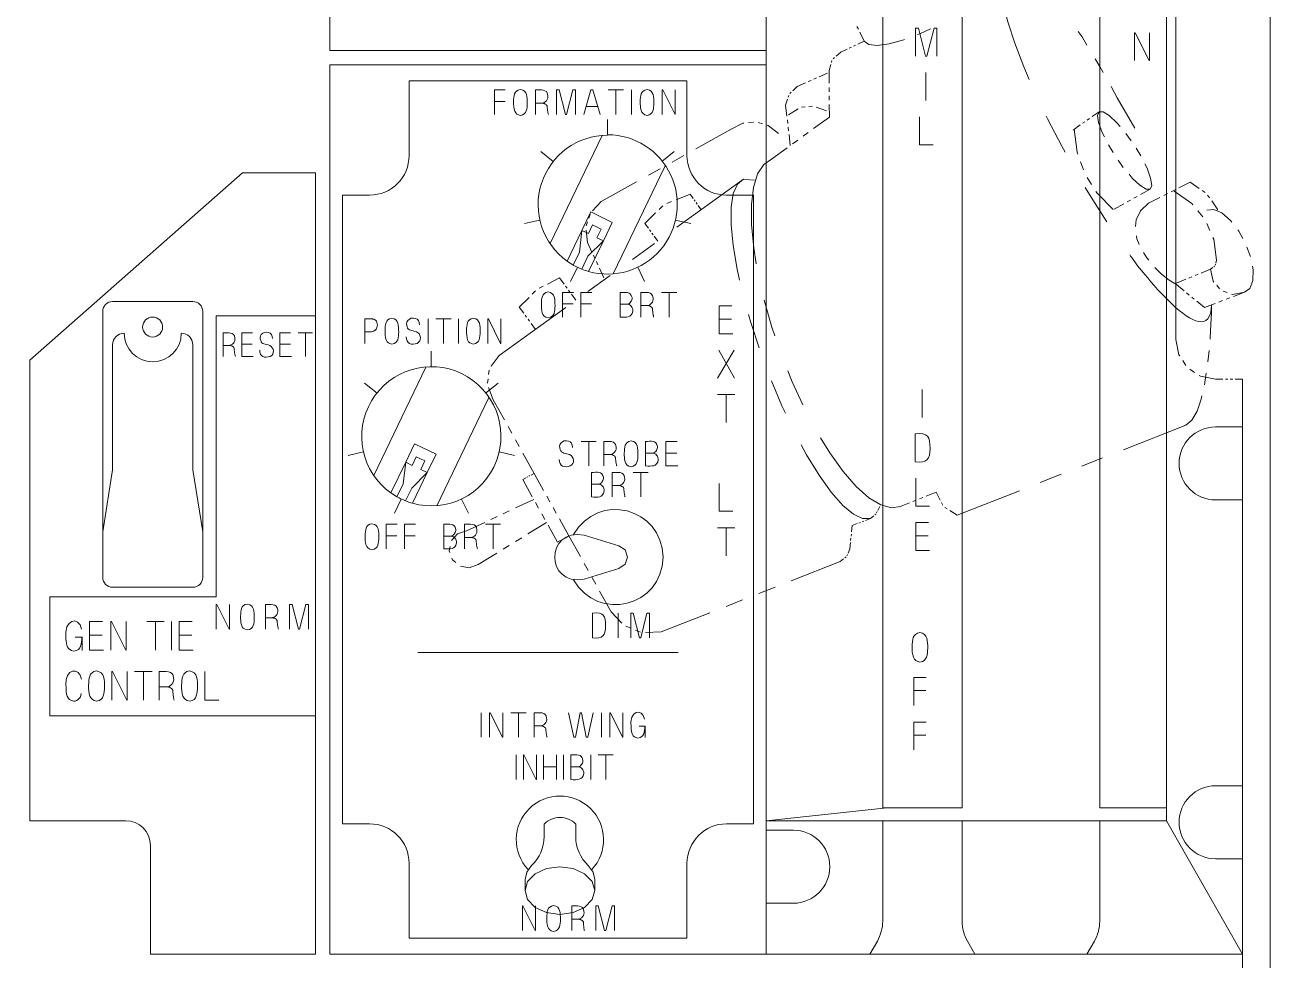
# Model space of a CAD drawing. Header units: millimetres. Extents: x 0.4 to 14.3, y 0.4 to 10.4.
# Drawn here: x 5.751 to 7.782, y 6.612 to 8.137 of the extents above; entities that cross this region are included whole.
import ezdxf

# ---------------------------------------------------------------- set-up
doc = ezdxf.new("R2010")
doc.units = ezdxf.units.MM
doc.layers.add('PDF_Geometry', color=7, linetype='Continuous')

msp = doc.modelspace()

# ---------------------------------------------------------------- linework, layer by layer
at = {"layer": 'PDF_Geometry', "lineweight": 15}
for points in [[(5.992, 1.6783), (5.3644, 1.6389), (5.6462, 8.9164), (7.7816, 9.8703), (7.7816, 1.7907), (7.3202, 1.7617)], [(6.248, 9.1852), (6.248, 8.095), (6.96, 8.095), (6.96, 9.5033)], [(7.6125, 6.8599), (7.5037, 6.8599), (7.5037, 8.8587), (7.6125, 8.8587)], [(7.7367, 8.869), (7.6125, 8.869), (7.6125, 6.8392)], [(7.3889, 8.048), (7.38, 8.0686), (7.3651, 8.1072), (7.3537, 8.142), (7.3461, 8.172), (7.3424, 8.1967), (7.3428, 8.2155), (7.3472, 8.2278), (7.3556, 8.2334)], [(7.1102, 8.1297), (7.1078, 8.1345)], [(7.1126, 8.1249), (7.1197, 8.1105), (7.1092, 8.1056)], [(7.2383, 8.0861), (7.2383, 8.1317), (7.2335, 8.1317), (7.2218, 8.0861), (7.2197, 8.0861), (7.208, 8.1317), (7.2033, 8.1317), (7.2033, 8.0861)], [(7.2068, 8.1211), (7.2106, 8.1226), (7.2276, 8.1305)], [(7.4688, 8.1259), (7.4749, 8.1172), (7.4829, 8.1039)], [(7.5848, 8.1242), (7.5848, 8.0786), (7.5843, 8.0786), (7.5615, 8.1242), (7.5604, 8.1242), (7.5604, 8.0786)], [(7.1057, 8.104), (7.1023, 8.1024)], [(7.1197, 8.1105), (7.127, 8.105), (7.1408, 8.1035), (7.1603, 8.1061), (7.1841, 8.1126), (7.1853, 8.113)], [(6.96, 8.095), (6.96, 6.6217), (6.96, 6.8392)], [(7.0688, 8.0815), (7.0713, 8.0837)], [(7.0918, 8.0975), (7.0814, 8.0926), (7.0739, 8.086)], [(7.0988, 8.1007), (7.0953, 8.0991)], [(7.1568, 6.8599), (6.96, 6.8392), (7.6125, 6.8392), (7.7367, 6.6217), (6.248, 6.6217), (6.248, 7.8955), (6.248, 8.0716), (6.96, 8.0716)], [(7.0653, 8.0724), (7.0625, 8.0627), (7.0626, 8.0419)], [(7.0662, 8.0756), (7.0671, 8.0788)], [(7.4963, 8.0816), (7.5043, 8.0681), (7.5094, 8.0591)], [(7.0239, 8.0424), (7.0103, 8.0364), (7.003, 8.0295)], [(7.0329, 8.0464), (7.0284, 8.0444)], [(7.0419, 8.0504), (7.0374, 8.0484)], [(7.0599, 8.0584), (7.0464, 8.0524)], [(7.2202, 8.0593), (7.2202, 8.0137)], [(6.5343, 8.0308), (6.5166, 8.0308), (6.5166, 7.9907)], [(6.5836, 8.0308), (6.5836, 7.9907)], [(6.6488, 7.9907), (6.6488, 8.0308), (6.6446, 8.0308), (6.6343, 7.9907), (6.6325, 7.9907), (6.6222, 8.0308), (6.618, 8.0308), (6.618, 7.9907)], [(6.6888, 7.9907), (6.6771, 8.0308), (6.6739, 8.0308), (6.6623, 7.9907)], [(6.7269, 8.0308), (6.7022, 8.0308)], [(6.7148, 7.9907), (6.7148, 8.0308)], [(6.7404, 8.0308), (6.7404, 7.9907)], [(6.8116, 8.0308), (6.8116, 7.9907), (6.8111, 7.9907), (6.7911, 8.0308), (6.7902, 8.0308), (6.7902, 7.9907)], [(6.9955, 8.0188), (6.9965, 8.022)], [(6.9982, 8.0248), (7.0006, 8.0271)], [(7.0626, 8.0349), (7.0626, 8.028)], [(7.5222, 8.0363), (7.5324, 8.0181), (7.5612, 7.9685)], [(6.5166, 8.0121), (6.5339, 8.0121)], [(6.6046, 7.9907), (6.6041, 7.9917), (6.6041, 7.9931), (6.6036, 7.994), (6.6027, 8.0028), (6.6027, 8.0047), (6.6018, 8.0061), (6.6008, 8.007), (6.5994, 8.0079), (6.5981, 8.0089), (6.5967, 8.0089), (6.5953, 8.0093), (6.5836, 8.0093)], [(6.666, 8.0038), (6.6851, 8.0038)], [(6.9945, 8.0156), (6.9915, 8.006), (6.9936, 7.9881)], [(7.0172, 8.0025), (7.0233, 8.0031)], [(7.0293, 8.0037), (7.0354, 8.0043)], [(7.0627, 8.0071), (7.0628, 7.9862), (7.0371, 7.9677)], [(7.0412, 8.003), (7.0583, 7.9965)], [(7.0627, 8.021), (7.0627, 8.0141)], [(6.9943, 7.9821), (6.995, 7.9761)], [(6.9962, 7.9904), (7.0117, 8.0001)], [(7.2319, 7.9413), (7.2097, 7.9413), (7.2097, 7.9869)], [(7.4472, 7.9294), (7.4418, 7.939), (7.4188, 7.9835), (7.4166, 7.988)], [(7.4835, 7.9818), (7.4873, 7.9845)], [(7.4912, 7.9873), (7.5026, 7.9954), (7.5001, 7.9893), (7.5018, 7.9776), (7.5078, 7.9614), (7.5114, 7.9541)], [(7.5026, 7.9954), (7.5093, 7.9953), (7.5193, 7.9891), (7.5319, 7.9773), (7.5371, 7.9711)], [(6.9236, 7.9769), (6.9216, 7.9767), (6.9027, 7.967), (6.8449, 7.9347)], [(6.9312, 7.9776), (6.9389, 7.9783)], [(6.9465, 7.9777), (6.9539, 7.9755)], [(6.9613, 7.9734), (6.9632, 7.9728), (6.98, 7.9598)], [(6.9957, 7.9701), (6.9964, 7.9642)], [(7.0199, 7.9553), (7.0285, 7.9615)], [(7.4606, 7.9655), (7.472, 7.9737)], [(7.468, 7.9262), (7.4668, 7.9295), (7.4623, 7.9667)], [(7.4759, 7.9764), (7.4797, 7.9791)], [(6.6073, 7.7803), (6.6923, 7.9567)], [(6.9971, 7.9582), (6.9991, 7.9403)], [(7.0028, 7.9429), (7.0113, 7.9491)], [(7.5257, 7.9286), (7.5181, 7.9411)], [(7.5465, 7.9599), (7.555, 7.948)], [(6.5923, 7.9305), (6.6126, 7.9144)], [(6.8099, 7.9305), (6.7897, 7.9144)], [(6.8256, 7.924), (6.8064, 7.9132)], [(6.9437, 7.7472), (6.9394, 7.7733), (6.9359, 7.8108), (6.9358, 7.8439), (6.9392, 7.8719), (6.9458, 7.8939), (6.9557, 7.9094), (6.9685, 7.9182), (6.9942, 7.9367)], [(7.563, 7.9358), (7.5706, 7.9233)], [(6.71, 7.7308), (6.7949, 7.9072)], [(6.7871, 7.9024), (6.7678, 7.8917)], [(7.4771, 7.9005), (7.4725, 7.9134)], [(7.5422, 7.9046), (7.5337, 7.9164)], [(7.5773, 7.9103), (7.5809, 7.903), (7.5868, 7.8869), (7.5886, 7.8752), (7.5861, 7.869)], [(6.7485, 7.8809), (6.6907, 7.8487), (6.6766, 7.8339)], [(6.8141, 7.8068), (6.9228, 7.8852), (6.9277, 7.8849)], [(6.9228, 7.8852), (6.9129, 7.8772), (6.9062, 7.8619), (6.9027, 7.8397), (6.9025, 7.8111), (6.9058, 7.7771), (6.9123, 7.7384), (6.9165, 7.7204)], [(6.931, 7.8846), (6.9293, 7.8847)], [(6.9342, 7.8844), (6.9326, 7.8845)], [(6.9407, 7.8839), (6.9358, 7.8843)], [(7.4903, 7.8768), (7.483, 7.8883)], [(7.57, 7.8601), (7.5861, 7.869), (7.5794, 7.8691), (7.5693, 7.8753), (7.5568, 7.8871), (7.5516, 7.8933)], [(7.6328, 7.8711), (7.6513, 7.8804), (7.6658, 7.8703)], [(6.8406, 7.854), (6.8356, 7.861), (6.8129, 7.8519)], [(7.5151, 7.816), (7.4924, 7.8514), (7.4801, 7.872)], [(7.5258, 7.8357), (7.4994, 7.8623), (7.4975, 7.8652)], [(7.6081, 7.8586), (7.6142, 7.8617)], [(7.6204, 7.8648), (7.6266, 7.868)], [(7.6251, 7.8657), (7.6537, 7.8459), (7.6557, 7.8435)], [(7.6707, 7.867), (7.6755, 7.8636)], [(7.6796, 7.8595), (7.683, 7.8547)], [(6.7853, 7.8359), (6.7911, 7.8416)], [(6.7978, 7.8459), (6.8054, 7.8489)], [(6.8439, 7.8494), (6.8422, 7.8517)], [(6.8472, 7.8448), (6.8456, 7.8471)], [(6.8539, 7.8355), (6.8489, 7.8424)], [(7.5272, 7.8364), (7.5432, 7.8453)], [(7.5486, 7.8483), (7.5539, 7.8513)], [(7.5593, 7.8542), (7.5646, 7.8572)], [(7.5619, 7.8081), (7.5631, 7.8192), (7.57, 7.8335), (7.5833, 7.8461), (7.6019, 7.8555)], [(7.6864, 7.8499), (7.6966, 7.8354)], [(6.5655, 7.8128), (6.5907, 7.8186)], [(6.6706, 7.822), (6.6728, 7.8284)], [(6.7795, 7.8303), (6.762, 7.8133), (6.7677, 7.8054)], [(6.8368, 7.8128), (6.8116, 7.8186)], [(7.6637, 7.8337), (7.6717, 7.824)], [(7.7193, 7.8151), (7.717, 7.8181), (7.703, 7.8303), (7.6897, 7.8361), (7.6786, 7.835)], [(6.666, 7.8024), (6.6683, 7.7822), (6.6757, 7.7665)], [(6.6663, 7.8091), (6.6684, 7.8155)], [(6.7696, 7.8027), (6.7715, 7.8001)], [(7.6782, 7.8133), (7.6833, 7.8018)], [(7.7371, 7.7886), (7.7304, 7.8008), (7.7291, 7.8025)], [(6.7416, 7.7545), (6.7779, 7.7806)], [(6.7734, 7.7974), (6.7753, 7.7948)], [(6.7772, 7.7922), (6.7829, 7.7843)], [(7.5683, 7.7789), (7.5645, 7.7879), (7.5635, 7.7931)], [(7.6884, 7.7902), (7.6897, 7.7873), (7.6944, 7.753), (7.6929, 7.7482)], [(6.6781, 7.7613), (6.6805, 7.756)], [(7.5838, 7.753), (7.5807, 7.7568), (7.5753, 7.7655)], [(7.7495, 7.7591), (7.7439, 7.7742)], [(6.6407, 7.7184), (6.652, 7.7417)], [(6.683, 7.7508), (6.6854, 7.7456)], [(6.6879, 7.7404), (6.6952, 7.7247)], [(6.7615, 7.7184), (6.7503, 7.7417)], [(7.6413, 7.7032), (7.6289, 7.7133), (7.6171, 7.7204), (7.6045, 7.7304), (7.5935, 7.7414)], [(7.6884, 7.7415), (7.6845, 7.7384), (7.6694, 7.7322)], [(7.6898, 7.7176), (7.6886, 7.7189), (7.6845, 7.7384)], [(7.6911, 7.7436), (7.6897, 7.7426)], [(7.6924, 7.7466), (7.6919, 7.745)], [(7.7399, 7.7008), (7.7486, 7.7072), (7.7534, 7.7199), (7.7538, 7.7376), (7.7527, 7.7435)], [(6.603, 7.7141), (6.623, 7.7242), (6.6302, 7.7143)], [(6.6691, 7.7022), (6.7054, 7.7283)], [(7.6441, 7.722), (7.629, 7.7159)], [(7.6542, 7.7261), (7.6492, 7.7241)], [(7.6643, 7.7302), (7.6593, 7.7282)], [(6.5784, 7.6978), (6.5837, 7.7031)], [(6.5897, 7.7074), (6.5963, 7.7108)], [(6.6454, 7.7005), (6.6277, 7.7005), (6.6277, 7.6605)], [(6.6326, 7.711), (6.635, 7.7077)], [(6.6374, 7.7044), (6.6397, 7.7011)], [(6.6421, 7.6978), (6.6493, 7.6878)], [(6.6753, 7.7005), (6.6576, 7.7005), (6.6576, 7.6605)], [(6.7214, 7.7005), (6.7214, 7.6605)], [(6.7553, 7.7005), (6.7553, 7.6605)], [(6.8139, 7.7005), (6.7892, 7.7005)], [(6.8018, 7.6605), (6.8018, 7.7005)], [(7.6496, 7.6964), (7.6454, 7.6998)], [(7.6993, 7.7067), (7.6945, 7.7122)], [(7.7118, 7.7004), (7.705, 7.7028)], [(7.7186, 7.698), (7.7203, 7.6974), (7.7399, 7.7008), (7.722, 7.6941)], [(6.5731, 7.6925), (6.5572, 7.6767), (6.5644, 7.6668)], [(6.6277, 7.6819), (6.645, 7.6819)], [(6.6576, 7.6819), (6.6748, 7.6819)], [(6.7214, 7.6815), (6.7321, 7.6815), (6.7335, 7.6815), (6.7349, 7.6819), (6.7368, 7.6828), (6.7382, 7.6842), (6.7391, 7.6856)], [(6.7763, 7.6605), (6.7758, 7.6614), (6.7758, 7.6628), (6.7753, 7.6638), (6.7744, 7.6726), (6.7744, 7.6745), (6.7735, 7.6759), (6.7725, 7.6768), (6.7712, 7.6777), (6.7697, 7.6787), (6.7684, 7.6787), (6.767, 7.6791), (6.7553, 7.6791)], [(6.9038, 7.6788), (6.8831, 7.6788), (6.8831, 7.6332), (6.9054, 7.6332)], [(6.9564, 7.6878), (6.969, 7.6442), (6.974, 7.6296)], [(7.6578, 7.6896), (7.6537, 7.693)], [(7.6922, 7.6828), (7.6744, 7.676), (7.662, 7.6862)], [(7.6837, 7.6244), (7.6838, 7.6261), (7.6852, 7.6487), (7.6859, 7.6673), (7.6862, 7.6805)], [(7.7042, 7.6873), (7.6982, 7.685)], [(7.7161, 7.6918), (7.7101, 7.6896)], [(6.2247, 7.6625), (6.0629, 7.6625), (6.0629, 7.2043), (5.7913, 7.2043), (5.7913, 7.0101), (6.2247, 7.0101)], [(6.3226, 7.6553), (6.3212, 7.6563), (6.3198, 7.6572), (6.3184, 7.6572), (6.3175, 7.6577), (6.3054, 7.6577), (6.3054, 7.6176)], [(6.4085, 7.6577), (6.4085, 7.6176)], [(6.4459, 7.6577), (6.4212, 7.6577)], [(6.4338, 7.6176), (6.4338, 7.6577)], [(6.4582, 7.6577), (6.4582, 7.6176)], [(6.5271, 7.6577), (6.5271, 7.6176), (6.5267, 7.6176), (6.5067, 7.6577), (6.5057, 7.6577), (6.5057, 7.6176)], [(6.5114, 7.5802), (6.5242, 7.5976), (6.6329, 7.676)], [(6.5667, 7.6635), (6.5691, 7.6602)], [(6.5715, 7.6568), (6.5739, 7.6535)], [(6.8831, 7.6571), (6.9033, 7.6571)], [(6.9308, 7.6648), (6.9345, 7.6517), (6.9481, 7.6101)], [(6.5763, 7.6502), (6.5835, 7.6403)], [(6.0741, 7.6347), (6.0741, 7.5963)], [(6.1221, 7.6347), (6.1047, 7.6347), (6.1047, 7.5963), (6.1234, 7.5963)], [(6.1047, 7.6164), (6.1217, 7.6164)], [(6.1843, 7.6347), (6.1669, 7.6347), (6.1669, 7.5963), (6.1857, 7.5963)], [(6.1669, 7.6164), (6.1839, 7.6164)], [(6.2199, 7.6347), (6.1963, 7.6347)], [(6.2083, 7.5963), (6.2083, 7.6347)], [(6.0941, 7.5963), (6.0937, 7.5972), (6.0937, 7.5985), (6.0932, 7.5994), (6.0923, 7.6079), (6.0923, 7.6097), (6.0914, 7.611), (6.0906, 7.6119), (6.0892, 7.6128), (6.0879, 7.6137), (6.0865, 7.6137), (6.0852, 7.6142), (6.0741, 7.6142)], [(6.4137, 7.6049), (6.4137, 7.579)], [(6.8805, 7.5608), (6.9075, 7.6065)], [(6.9081, 7.5608), (6.8826, 7.6065)], [(7.6801, 7.5872), (7.6817, 7.6011), (7.6821, 7.6058)], [(6.3199, 7.4022), (6.4049, 7.5787)], [(7.6444, 7.5817), (7.6393, 7.5894)], [(7.6584, 7.5703), (7.6508, 7.5754)], [(6.5053, 7.5525), (6.5063, 7.5597)], [(6.5072, 7.5668), (6.5082, 7.5739)], [(6.9683, 7.5563), (6.9853, 7.5159), (6.9912, 7.5036)], [(6.9951, 7.5727), (7.0021, 7.5551), (7.0196, 7.5171)], [(7.7047, 7.559), (7.6927, 7.559), (7.668, 7.5639), (7.6661, 7.5652)], [(7.6746, 7.5502), (7.6776, 7.5687)], [(7.7127, 7.559), (7.7087, 7.559)], [(7.7207, 7.559), (7.7167, 7.559)], [(7.7367, 3.264), (7.7367, 7.559), (7.7248, 7.559)], [(6.3049, 7.5525), (6.3252, 7.5364)], [(6.5225, 7.5525), (6.5023, 7.5364)], [(6.5328, 7.4928), (6.5146, 7.5256), (6.5068, 7.5457)], [(6.9086, 7.5341), (6.8805, 7.5341)], [(6.8948, 7.4884), (6.8948, 7.5341)], [(7.2144, 7.5424), (7.2144, 7.4968)], [(6.4226, 7.3528), (6.5075, 7.5292)], [(7.6704, 7.532), (7.6692, 7.5266), (7.6624, 7.5069), (7.6541, 7.4922), (7.644, 7.4841), (7.5424, 7.4441)], [(6.5449, 7.471), (6.5388, 7.4819)], [(6.5571, 7.4492), (6.551, 7.4601)], [(6.6827, 7.4577), (6.658, 7.4577)], [(6.6706, 7.4177), (6.6706, 7.4577)], [(6.695, 7.4577), (6.695, 7.4177)], [(6.763, 7.4577), (6.763, 7.4177)], [(6.8144, 7.4577), (6.7962, 7.4577), (6.7962, 7.4177), (6.8158, 7.4177)], [(7.0485, 7.4637), (7.0637, 7.4388), (7.0854, 7.4086), (7.1068, 7.384), (7.1274, 7.3656), (7.1466, 7.354), (7.1639, 7.3493), (7.179, 7.3517)], [(7.2027, 7.47), (7.2027, 7.4244)], [(6.2781, 7.4348), (6.3033, 7.4405)], [(6.5494, 7.4348), (6.5242, 7.4405)], [(6.5813, 7.4056), (6.5631, 7.4383)], [(6.716, 7.4177), (6.7155, 7.4186), (6.7155, 7.42), (6.715, 7.4209), (6.7141, 7.4298), (6.7141, 7.4316), (6.7132, 7.433), (6.7122, 7.434), (6.7108, 7.4349), (6.7094, 7.4358), (6.708, 7.4358), (6.7067, 7.4363), (6.695, 7.4363)], [(6.763, 7.4386), (6.7737, 7.4386), (6.7751, 7.4386), (6.7765, 7.4391), (6.7783, 7.44), (6.7797, 7.4414), (6.7807, 7.4428)], [(6.7962, 7.4386), (6.8139, 7.4386)], [(7.0169, 7.4522), (7.0256, 7.436), (7.046, 7.4025), (7.0659, 7.3747), (7.0847, 7.3533), (7.102, 7.3388), (7.1171, 7.3317), (7.1298, 7.3321)], [(7.5085, 7.4307), (7.4746, 7.4173)], [(6.3717, 7.3606), (6.3818, 7.3816), (6.4069, 7.4068), (6.3828, 7.3568)], [(6.5783, 7.3675), (6.5628, 7.3953), (6.5678, 7.3981)], [(6.5695, 7.3991), (6.5712, 7.4)], [(6.5729, 7.4009), (6.5746, 7.4019)], [(6.5763, 7.4028), (6.5813, 7.4056), (6.5968, 7.3778)], [(6.6749, 7.4072), (6.6749, 7.3671)], [(6.6749, 7.3881), (6.6856, 7.3881), (6.687, 7.3881), (6.6884, 7.3885), (6.6902, 7.3895), (6.6916, 7.3909), (6.6925, 7.3922)], [(6.7088, 7.4072), (6.7088, 7.3671)], [(6.7674, 7.4072), (6.7427, 7.4072)], [(6.7552, 7.3671), (6.7552, 7.4072)], [(7.2261, 7.352), (7.2039, 7.352), (7.2039, 7.3976)], [(7.4407, 7.404), (7.4068, 7.3906)], [(6.7297, 7.3671), (6.7293, 7.368), (6.7293, 7.3694), (6.7288, 7.3704), (6.7279, 7.3792), (6.7279, 7.3811), (6.7269, 7.3825), (6.726, 7.3834), (6.7246, 7.3843), (6.7232, 7.3853), (6.7218, 7.3853), (6.7204, 7.3857), (6.7088, 7.3857)], [(6.9054, 7.3437), (6.8831, 7.3437), (6.8831, 7.3893)], [(7.2208, 7.3684), (7.237, 7.3748), (7.2436, 7.362)], [(7.373, 7.3773), (7.2713, 7.3372), (7.2592, 7.3449)], [(6.3534, 7.3404), (6.3646, 7.3637)], [(6.4741, 7.3404), (6.4629, 7.3637)], [(6.5807, 7.3631), (6.5508, 7.3491)], [(6.5834, 7.3582), (6.5886, 7.3489)], [(6.6071, 7.3592), (6.602, 7.3685)], [(7.142, 7.3452), (7.1452, 7.3514)], [(7.1774, 7.3511), (7.1937, 7.3576)], [(7.1991, 7.3597), (7.2045, 7.3619)], [(7.2099, 7.364), (7.2154, 7.3662)], [(7.248, 7.3535), (7.2458, 7.3578)], [(6.5209, 7.3351), (6.5109, 7.3304)], [(6.5408, 7.3444), (6.5309, 7.3397)], [(6.5938, 7.3396), (6.5989, 7.3304)], [(6.6174, 7.3407), (6.6123, 7.3499)], [(6.633, 7.3007), (6.6381, 7.3036), (6.6226, 7.3314)], [(7.1353, 7.3363), (7.1298, 7.3321), (7.1217, 7.3289)], [(7.1372, 7.3377), (7.1387, 7.3389), (7.1389, 7.3392)], [(7.1399, 7.3412), (7.141, 7.3432)], [(7.2551, 7.3475), (7.2511, 7.3501)], [(6.358, 7.3225), (6.3403, 7.3225), (6.3403, 7.2825)], [(6.3879, 7.3225), (6.3702, 7.3225), (6.3702, 7.2825)], [(6.434, 7.3225), (6.434, 7.2825)], [(6.501, 7.3257), (6.471, 7.3117), (6.4562, 7.3067), (6.4468, 7.2959)], [(6.4679, 7.3225), (6.4679, 7.2825)], [(6.5265, 7.3225), (6.5018, 7.3225)], [(6.5144, 7.2825), (6.5144, 7.3225)], [(6.5712, 7.3068), (6.6016, 7.3255)], [(6.6041, 7.3211), (6.6196, 7.2932), (6.6246, 7.2961)], [(6.9086, 7.3169), (6.8805, 7.3169)], [(6.8948, 7.2713), (6.8948, 7.3169)], [(7.1082, 7.3236), (7.1002, 7.3203), (7.099, 7.31)], [(7.1137, 7.3257), (7.1109, 7.3246)], [(7.119, 7.3278), (7.1163, 7.3268)], [(7.2245, 7.3252), (7.2039, 7.3252), (7.2039, 7.2796), (7.2261, 7.2796)], [(6.3403, 7.3039), (6.3576, 7.3039)], [(6.3702, 7.3039), (6.3875, 7.3039)], [(6.434, 7.3034), (6.4447, 7.3034), (6.4461, 7.3034), (6.4475, 7.3039), (6.4494, 7.3048), (6.4508, 7.3062), (6.4517, 7.3076)], [(6.4889, 7.2825), (6.4884, 7.2834), (6.4884, 7.2848), (6.4879, 7.2858), (6.487, 7.2946), (6.487, 7.2965), (6.4861, 7.2979), (6.4852, 7.2988), (6.4838, 7.2997), (6.4824, 7.3007), (6.481, 7.3007), (6.4796, 7.3011), (6.4679, 7.3011)], [(6.551, 7.2944), (6.5611, 7.3006)], [(6.6263, 7.297), (6.628, 7.2979)], [(6.6297, 7.2989), (6.6314, 7.2998)], [(6.6568, 7.2699), (6.6381, 7.3036)], [(6.6627, 7.2333), (6.7197, 7.2504), (6.7297, 7.2574), (6.7335, 7.269), (6.7297, 7.2806), (6.7197, 7.2876), (6.6627, 7.3047)], [(7.0972, 7.2929), (7.096, 7.2826), (7.0933, 7.2757)], [(7.0979, 7.2998), (7.0975, 7.2963)], [(7.0987, 7.3066), (7.0983, 7.3032)], [(7.2039, 7.3035), (7.224, 7.3035)], [(6.4439, 7.2767), (6.4429, 7.2794), (6.4443, 7.2864)], [(6.4615, 7.2542), (6.4755, 7.2517), (6.4903, 7.257), (6.5206, 7.2757)], [(6.5308, 7.2819), (6.5409, 7.2882)], [(7.0924, 7.2735), (7.0915, 7.2712)], [(6.4536, 7.26), (6.4481, 7.2646), (6.4472, 7.2673)], [(6.6693, 7.2474), (6.6631, 7.2586)], [(7.0861, 7.2663), (7.0802, 7.2619), (7.0007, 7.2305)], [(7.09, 7.2693), (7.0881, 7.2678)], [(6.6818, 7.2249), (6.6756, 7.2362)], [(6.7244, 7.1614), (6.7068, 7.18), (6.6881, 7.2137)], [(6.9742, 7.2201), (6.9476, 7.2096)], [(6.0843, 7.1916), (6.0843, 7.1516), (6.0838, 7.1516), (6.0638, 7.1916), (6.0628, 7.1916), (6.0628, 7.1516)], [(6.1432, 7.1916), (6.1432, 7.1516)], [(6.2132, 7.1516), (6.2132, 7.1916), (6.209, 7.1916), (6.1988, 7.1516), (6.1969, 7.1516), (6.1867, 7.1916), (6.1825, 7.1916), (6.1825, 7.1516)], [(6.9211, 7.1992), (6.8946, 7.1887)], [(6.1642, 7.1516), (6.1637, 7.1525), (6.1637, 7.1539), (6.1632, 7.1548), (6.1623, 7.1637), (6.1623, 7.1655), (6.1614, 7.1669), (6.1604, 7.1679), (6.159, 7.1688), (6.1577, 7.1697), (6.1562, 7.1697), (6.1548, 7.1702), (6.1432, 7.1702)], [(6.6766, 7.1775), (6.6766, 7.1375)], [(6.7182, 7.1775), (6.7182, 7.1375)], [(6.7696, 7.1375), (6.7696, 7.1775), (6.7654, 7.1775), (6.7552, 7.1375), (6.7533, 7.1375), (6.7431, 7.1775), (6.7389, 7.1775), (6.7389, 7.1375)], [(6.8681, 7.1783), (6.7886, 7.1469), (6.763, 7.1458)], [(5.8775, 7.1639), (5.8563, 7.1639), (5.8563, 7.1172), (5.8791, 7.1172)], [(5.916, 7.1639), (5.916, 7.1172), (5.9154, 7.1172), (5.8921, 7.1639), (5.891, 7.1639), (5.891, 7.1172)], [(5.9782, 7.1639), (5.9495, 7.1639)], [(5.9641, 7.1172), (5.9641, 7.1639)], [(5.9901, 7.1639), (5.9901, 7.1172)], [(6.0237, 7.1639), (6.0025, 7.1639), (6.0025, 7.1172), (6.0253, 7.1172)], [(6.7389, 7.153), (6.731, 7.1562)], [(6.7547, 7.1466), (6.7468, 7.1498)], [(5.8331, 7.1383), (5.8445, 7.1383), (5.8445, 7.1166)], [(5.8563, 7.1416), (5.877, 7.1416)], [(6.0025, 7.1416), (6.0231, 7.1416)], [(6.3917, 7.1136), (6.8163, 7.1136)], [(5.9176, 7.0823), (5.9176, 7.0356), (5.9171, 7.0356), (5.8937, 7.0823), (5.8926, 7.0823), (5.8926, 7.0356)], [(5.9582, 7.0823), (5.9295, 7.0823)], [(5.9441, 7.0356), (5.9441, 7.0823)], [(5.9701, 7.0823), (5.9701, 7.0356)], [(6.0671, 7.0356), (6.0443, 7.0356), (6.0443, 7.0823)], [(7.2206, 7.0725), (7.2004, 7.0725), (7.2004, 7.0269)], [(5.9945, 7.0356), (5.994, 7.0367), (5.994, 7.0383), (5.9934, 7.0394), (5.9924, 7.0498), (5.9924, 7.0519), (5.9913, 7.0536), (5.9902, 7.0546), (5.9886, 7.0557), (5.9869, 7.0568), (5.9853, 7.0568), (5.9837, 7.0574), (5.9701, 7.0574)], [(7.2004, 7.0513), (7.2201, 7.0513)], [(6.495, 7.0152), (6.495, 6.9751)], [(6.5302, 7.0152), (6.5302, 6.9751), (6.5297, 6.9751), (6.5097, 7.0152), (6.5088, 7.0152), (6.5088, 6.9751)], [(6.5682, 7.0152), (6.5435, 7.0152)], [(6.5561, 6.9751), (6.5561, 7.0152)], [(6.5816, 7.0152), (6.5816, 6.9751)], [(6.6776, 7.0152), (6.6692, 6.9751), (6.666, 6.9751), (6.6585, 7.0152), (6.6562, 7.0152), (6.6487, 6.9751), (6.646, 6.9751), (6.6376, 7.0152)], [(6.691, 7.0152), (6.691, 6.9751)], [(6.7262, 7.0152), (6.7262, 6.9751), (6.7257, 6.9751), (6.7057, 7.0152), (6.7048, 7.0152), (6.7048, 6.9751)], [(6.6025, 6.9751), (6.602, 6.9761), (6.602, 6.9775), (6.6016, 6.9784), (6.6007, 6.9873), (6.6007, 6.9891), (6.5997, 6.9905), (6.5988, 6.9914), (6.596, 6.9933), (6.5946, 6.9933), (6.5932, 6.9938), (6.5816, 6.9938)], [(6.7526, 6.9933), (6.7623, 6.9933), (6.7623, 6.9747)], [(7.2206, 7.0001), (7.2004, 7.0001), (7.2004, 6.9545)], [(7.2004, 6.9789), (7.2201, 6.9789)], [(6.5519, 6.9463), (6.5519, 6.9062)], [(6.5852, 6.9463), (6.5852, 6.9062), (6.5847, 6.9062), (6.5647, 6.9463), (6.5638, 6.9463), (6.5638, 6.9062)], [(6.5967, 6.9463), (6.5967, 6.9062)], [(6.6181, 6.9463), (6.6181, 6.9062)], [(6.6295, 6.9463), (6.6295, 6.9062)], [(6.6414, 6.9463), (6.6414, 6.9062)], [(6.6738, 6.9463), (6.6738, 6.9062)], [(6.7104, 6.9463), (6.6857, 6.9463)], [(6.6983, 6.9062), (6.6983, 6.9463)], [(6.5967, 6.9272), (6.6181, 6.9272)], [(6.6414, 6.9272), (6.6521, 6.9272), (6.6535, 6.9272), (6.6549, 6.9277), (6.6568, 6.9286), (6.6582, 6.93), (6.6591, 6.9314)], [(6.5836, 6.7001), (6.5836, 6.66), (6.5832, 6.66), (6.5631, 6.7001), (6.5622, 6.7001), (6.5622, 6.66)], [(6.6426, 6.7001), (6.6426, 6.66)], [(6.7126, 6.66), (6.7126, 6.7001), (6.7084, 6.7001), (6.6981, 6.66), (6.6963, 6.66), (6.686, 6.7001), (6.6818, 6.7001), (6.6818, 6.66)], [(6.6635, 6.66), (6.6631, 6.6609), (6.6631, 6.6623), (6.6626, 6.6633), (6.6617, 6.6721), (6.6617, 6.674), (6.6607, 6.6754), (6.6598, 6.6763), (6.6584, 6.6772), (6.657, 6.6782), (6.6556, 6.6782), (6.6542, 6.6786), (6.6426, 6.6786)]]:
    msp.add_lwpolyline(points, dxfattribs=at)
for points in [[(7.7367, 9.8502), (7.7367, 8.6257), (7.6927, 8.6257, 0.413948), (7.628, 8.5609), (7.628, 7.6237), (7.6329, 7.5989), (7.6342, 7.597)], [(6.7011, 7.9829), (6.7011, 7.957, 0.729189), (6.6352, 7.7516), (6.6593, 7.8017), (6.6552, 7.7663), (6.6451, 7.7453, 0.034478), (6.6591, 7.7386)], [(6.6702, 7.7348, -0.026407), (6.6591, 7.7386), (6.6692, 7.7596), (6.6943, 7.7848), (6.6702, 7.7348, 1.14808), (6.7012, 7.9578)], [(6.0409, 7.3104), (6.0247, 7.4114), (6.0247, 7.6153, 0.413831), (6.006, 7.634, -0.999663), (5.9127, 7.634, 0.413984), (5.894, 7.6153), (5.894, 7.4114), (5.8778, 7.3104)], [(7.7367, 7.4813), (7.6927, 7.4813, 0.999708), (7.6927, 7.3622), (7.7367, 7.3622)], [(7.7367, 6.7771), (7.6927, 6.7771, -0.999633), (7.6927, 6.8962), (7.7367, 6.8962)], [(6.5665, 6.7253), (6.5708, 6.7104), (6.5832, 6.6978), (6.6017, 6.6894), (6.6235, 6.6864), (6.6452, 6.6894), (6.6637, 6.6978), (6.6761, 6.7104), (6.6804, 6.7253), (6.6804, 6.7434), (6.6777, 6.7553), (6.6696, 6.7661, -0.206511), (6.6493, 6.8132), (6.6493, 6.8335, 0.420277), (6.5976, 6.8335), (6.5976, 6.8132, -0.206324), (6.5773, 6.7661), (6.5692, 6.7553), (6.5665, 6.7434), (6.5665, 6.7253), (6.5708, 6.7401), (6.5832, 6.7527), (6.6017, 6.7612), (6.6235, 6.7641), (6.6452, 6.7612), (6.6637, 6.7527), (6.6761, 6.7401), (6.6804, 6.7253)], [(6.96, 6.7046), (7.004, 6.7046, 0.999742), (7.004, 6.8237), (6.96, 6.8237)], [(7.1498, 6.8392), (7.1498, 6.6753, -0.13169), (7.1411, 6.6429), (7.1288, 6.6217)], [(7.3002, 6.6217), (7.2879, 6.6429, -0.13169), (7.2792, 6.6753), (7.2792, 6.8392)], [(7.5037, 6.8392), (7.5037, 6.6753, -0.13169), (7.4951, 6.6429), (7.4828, 6.6217)]]:
    msp.add_lwpolyline(points, format="xyb", dxfattribs=at)
for points in [[(7.2792, 8.8587), (7.2792, 6.8599), (7.1498, 6.8599), (7.1498, 8.8587)], [(6.6698, 7.7966), (6.6593, 7.8017), (6.6738, 7.8318), (6.7088, 7.8149), (6.6943, 7.7848), (6.6838, 7.7899), (6.6905, 7.8039), (6.6766, 7.8106)]]:
    msp.add_lwpolyline(points, close=True, dxfattribs=at)
for points in [[(6.3128, 7.8593, 0.414029), (6.3775, 7.924), (6.3775, 8.0457), (6.8306, 8.0457), (6.8306, 7.924, 0.414029), (6.8953, 7.8593), (6.9393, 7.8593), (6.9393, 6.834), (6.8953, 6.834, 0.414029), (6.8306, 6.7693), (6.8306, 6.6476), (6.3775, 6.6476), (6.3775, 6.7693, 0.414029), (6.3128, 6.834), (6.2687, 6.834), (6.2687, 7.8593)], [(5.9555, 6.7987), (5.9555, 6.6217), (6.2247, 6.6217), (6.2247, 7.8955), (6.1056, 7.8955), (5.7587, 7.59), (5.7587, 6.8392), (5.915, 6.8392, -0.414006)], [(5.894, 7.6858), (6.0247, 7.6858, -0.413948), (6.0409, 7.6696), (6.0409, 7.236, -0.413948), (6.0247, 7.2198), (5.894, 7.2198, -0.413948), (5.8778, 7.236), (5.8778, 7.6696, -0.413948)], [(6.3577, 7.3673), (6.3678, 7.3883), (6.3719, 7.4237), (6.3824, 7.4186), (6.3892, 7.4326), (6.4032, 7.4259), (6.3964, 7.4119), (6.4069, 7.4068), (6.4214, 7.4369), (6.3864, 7.4538), (6.3719, 7.4237), (6.3478, 7.3736, 0.025868)]]:
    msp.add_lwpolyline(points, format="xyb", close=True, dxfattribs=at)
msp.add_circle((5.9592, 7.6442), 0.0163, dxfattribs=at)
for centre, radius, start, end in [((6.702, 7.845), 0.1148, 234.4317, 240.2933), ((6.4138, 7.466), 0.1135, 254.1671, 234.4065), ((6.4127, 7.4636), 0.1108, 240.2869, 248.3239), ((6.4132, 7.4639), 0.1113, 248.1359, 254.1797), ((6.6234, 6.8081), 0.0712, 316.817, 223.183)]:
    msp.add_arc(centre, radius, start, end, dxfattribs=at)
for points in [[(6.559, 8.0317), (6.548, 8.0299), (6.5483, 8.0208), (6.5478, 8.0117)], [(6.5702, 8.0093), (6.5698, 8.0188), (6.5707, 8.0299), (6.559, 8.0317)], [(6.6036, 8.0219), (6.603, 8.0333), (6.5914, 8.0304), (6.5836, 8.0308)], [(6.5929, 8.0093), (6.5996, 8.009), (6.6051, 8.0157), (6.6036, 8.0219)], [(6.7655, 8.0317), (6.7545, 8.0299), (6.7549, 8.0208), (6.7543, 8.0117)], [(6.7767, 8.0093), (6.7763, 8.0188), (6.7773, 8.0299), (6.7655, 8.0317)], [(6.5478, 8.0117), (6.5478, 8.0074), (6.5479, 8.0001), (6.5497, 7.9963)], [(6.559, 7.9893), (6.5698, 7.991), (6.5697, 8.0005), (6.5702, 8.0093)], [(6.7543, 8.0117), (6.7547, 8.0023), (6.7539, 7.9911), (6.7655, 7.9893)], [(6.7655, 7.9893), (6.7763, 7.991), (6.7762, 8.0005), (6.7767, 8.0093)], [(6.5497, 7.9963), (6.5516, 7.9916), (6.5542, 7.9904), (6.559, 7.9893)], [(7.6862, 7.6805), (7.6828, 7.5901), (7.5618, 7.7468), (7.553, 7.7618)], [(6.6043, 7.7015), (6.5934, 7.6997), (6.5937, 7.6905), (6.5932, 7.6815)], [(6.6155, 7.6791), (6.6151, 7.6886), (6.6161, 7.6997), (6.6043, 7.7015)], [(6.741, 7.6922), (6.7386, 7.7032), (6.7307, 7.7003), (6.7214, 7.7005)], [(6.7753, 7.6917), (6.7746, 7.7031), (6.7631, 7.7002), (6.7553, 7.7005)], [(6.5932, 7.6815), (6.5935, 7.6721), (6.5927, 7.6608), (6.6043, 7.6591)], [(6.6043, 7.6591), (6.6152, 7.6607), (6.6151, 7.6703), (6.6155, 7.6791)], [(6.7424, 7.6703), (6.743, 7.6755), (6.7378, 7.6823), (6.7321, 7.6815)], [(6.7391, 7.6856), (6.7406, 7.6875), (6.7412, 7.6898), (6.741, 7.6922)], [(6.7646, 7.6791), (6.7713, 7.6788), (6.7768, 7.6854), (6.7753, 7.6917)], [(6.3493, 7.6586), (6.3383, 7.6568), (6.3387, 7.6477), (6.3382, 7.6386)], [(6.3605, 7.6362), (6.3601, 7.6458), (6.3611, 7.6568), (6.3493, 7.6586)], [(6.3943, 7.6479), (6.3956, 7.659), (6.3816, 7.6622), (6.3752, 7.6549)], [(6.4822, 7.6586), (6.4712, 7.6568), (6.4716, 7.6477), (6.4711, 7.6386)], [(6.4934, 7.6362), (6.493, 7.6458), (6.494, 7.6568), (6.4822, 7.6586)], [(6.7214, 7.6605), (6.7313, 7.6602), (6.7403, 7.6587), (6.7424, 7.6703)], [(6.0932, 7.6262), (6.0925, 7.6372), (6.0816, 7.6343), (6.0741, 7.6347)], [(6.1546, 7.6253), (6.1558, 7.6359), (6.1424, 7.639), (6.1363, 7.632)], [(6.3054, 7.6362), (6.3145, 7.6374), (6.3155, 7.6341), (6.3221, 7.639)], [(6.3221, 7.639), (6.3259, 7.6421), (6.3247, 7.6446), (6.3258, 7.6474)], [(6.3258, 7.6474), (6.3249, 7.6504), (6.3254, 7.653), (6.3226, 7.6553)], [(6.3382, 7.6386), (6.3382, 7.6343), (6.3383, 7.627), (6.34, 7.6232)], [(6.3493, 7.6162), (6.3602, 7.6179), (6.3601, 7.6274), (6.3605, 7.6362)], [(6.3752, 7.6549), (6.3727, 7.6515), (6.373, 7.6484), (6.3742, 7.6446)], [(6.3742, 7.6446), (6.3762, 7.6377), (6.3817, 7.6391), (6.3896, 7.6362)], [(6.3896, 7.6362), (6.3955, 7.6324), (6.3941, 7.6327), (6.3961, 7.6269)], [(6.4711, 7.6386), (6.4711, 7.6343), (6.4712, 7.627), (6.4729, 7.6232)], [(6.4822, 7.6162), (6.4931, 7.6179), (6.4929, 7.6274), (6.4934, 7.6362)], [(6.083, 7.6142), (6.0893, 7.6138), (6.0947, 7.6202), (6.0932, 7.6262)], [(6.1363, 7.632), (6.1339, 7.6287), (6.1341, 7.6258), (6.1354, 7.6222)], [(6.1354, 7.6222), (6.1373, 7.6155), (6.1425, 7.6169), (6.1501, 7.6142)], [(6.34, 7.6232), (6.3419, 7.6185), (6.3446, 7.6173), (6.3493, 7.6162)], [(6.3905, 7.6176), (6.3815, 7.614), (6.3722, 7.6173), (6.3728, 7.6283)], [(6.3961, 7.6269), (6.3961, 7.6229), (6.3943, 7.6194), (6.3905, 7.6176)], [(6.4729, 7.6232), (6.4748, 7.6185), (6.4775, 7.6173), (6.4822, 7.6162)], [(6.151, 7.5963), (6.1423, 7.5929), (6.1334, 7.596), (6.134, 7.6066)], [(6.1501, 7.6142), (6.1574, 7.6109), (6.1587, 7.5999), (6.151, 7.5963)], [(6.6247, 7.4549), (6.6222, 7.4514), (6.6225, 7.4485), (6.6238, 7.4447)], [(6.6438, 7.4479), (6.6451, 7.459), (6.6312, 7.4622), (6.6247, 7.4549)], [(6.715, 7.4489), (6.7143, 7.4603), (6.7028, 7.4574), (6.695, 7.4577)], [(6.7395, 7.4586), (6.7285, 7.4569), (6.7288, 7.4477), (6.7283, 7.4386)], [(6.7506, 7.4363), (6.7502, 7.4458), (6.7512, 7.4569), (6.7395, 7.4586)], [(6.7825, 7.4493), (6.7801, 7.4604), (6.7724, 7.4574), (6.763, 7.4577)], [(7.2271, 7.4462), (7.2266, 7.4654), (7.2242, 7.4723), (7.2027, 7.47)], [(6.6238, 7.4447), (6.6254, 7.4377), (6.6337, 7.4383), (6.6392, 7.4363)], [(6.6392, 7.4363), (6.6467, 7.4329), (6.6481, 7.4214), (6.6401, 7.4177)], [(6.7043, 7.4363), (6.7109, 7.436), (6.7165, 7.4426), (6.715, 7.4489)], [(6.7283, 7.4386), (6.7286, 7.4293), (6.7278, 7.418), (6.7395, 7.4163)], [(6.7395, 7.4163), (6.7503, 7.4179), (6.7502, 7.4275), (6.7506, 7.4363)], [(6.7839, 7.4274), (6.7845, 7.4327), (6.7794, 7.4395), (6.7737, 7.4386)], [(6.7807, 7.4428), (6.7821, 7.4447), (6.7828, 7.447), (6.7825, 7.4493)], [(7.2027, 7.4244), (7.2216, 7.4219), (7.227, 7.4287), (7.2271, 7.4462)], [(6.6401, 7.4177), (6.6311, 7.4141), (6.6217, 7.4173), (6.6224, 7.4284)], [(6.763, 7.4177), (6.7729, 7.4174), (6.7819, 7.4158), (6.7839, 7.4274)], [(6.6944, 7.3988), (6.692, 7.4098), (6.6842, 7.4069), (6.6749, 7.4072)], [(6.6925, 7.3922), (6.694, 7.3941), (6.6947, 7.3964), (6.6944, 7.3988)], [(6.7288, 7.3983), (6.7281, 7.4097), (6.7166, 7.4068), (6.7088, 7.4072)], [(6.7181, 7.3857), (6.7247, 7.3854), (6.7303, 7.392), (6.7288, 7.3983)], [(6.6457, 7.3057), (6.6857, 7.3762), (6.7898, 7.3501), (6.7917, 7.269)], [(6.6749, 7.3671), (6.6847, 7.3668), (6.6938, 7.3653), (6.6958, 7.3769)], [(6.6958, 7.3769), (6.6964, 7.3822), (6.6913, 7.3889), (6.6856, 7.3881)], [(6.317, 7.3235), (6.3059, 7.3217), (6.3063, 7.3126), (6.3058, 7.3034)], [(6.3281, 7.3011), (6.3278, 7.3106), (6.3287, 7.3217), (6.317, 7.3235)], [(6.4536, 7.3142), (6.4512, 7.3252), (6.4433, 7.3223), (6.434, 7.3225)], [(6.4517, 7.3076), (6.4532, 7.3095), (6.4539, 7.3118), (6.4536, 7.3142)], [(6.4879, 7.3137), (6.4872, 7.3251), (6.4757, 7.3222), (6.4679, 7.3225)], [(6.4772, 7.3011), (6.4839, 7.3008), (6.4894, 7.3074), (6.4879, 7.3137)], [(6.6627, 7.2333), (6.5991, 7.2208), (6.5991, 7.3171), (6.6627, 7.3047)], [(6.3058, 7.3034), (6.3061, 7.2941), (6.3053, 7.2829), (6.317, 7.2811)], [(6.317, 7.2811), (6.3278, 7.2828), (6.3277, 7.2923), (6.3281, 7.3011)], [(6.434, 7.2825), (6.4439, 7.2822), (6.4529, 7.2807), (6.455, 7.2923)], [(6.455, 7.2923), (6.4556, 7.2975), (6.4504, 7.3043), (6.4447, 7.3034)], [(6.7917, 7.269), (6.7898, 7.1878), (6.6857, 7.1617), (6.6457, 7.2322)], [(6.1137, 7.1925), (6.1027, 7.1908), (6.1031, 7.1816), (6.1026, 7.1725)], [(6.1249, 7.1702), (6.1245, 7.1797), (6.1255, 7.1908), (6.1137, 7.1925)], [(6.1632, 7.1828), (6.1625, 7.1942), (6.151, 7.1913), (6.1432, 7.1916)], [(5.8434, 7.1514), (5.8387, 7.1736), (5.8137, 7.1686), (5.8179, 7.1356)], [(6.1026, 7.1725), (6.1029, 7.1632), (6.1021, 7.1519), (6.1137, 7.1502)], [(6.1137, 7.1502), (6.1246, 7.1518), (6.1245, 7.1613), (6.1249, 7.1702)], [(6.1525, 7.1702), (6.1592, 7.1699), (6.1647, 7.1765), (6.1632, 7.1828)], [(6.698, 7.1566), (6.6975, 7.1734), (6.6954, 7.1795), (6.6766, 7.1775)], [(6.6766, 7.1375), (6.6932, 7.1353), (6.6978, 7.1412), (6.698, 7.1566)], [(5.8179, 7.1356), (5.8189, 7.1258), (5.8193, 7.1176), (5.8309, 7.1155)], [(5.8309, 7.1155), (5.8433, 7.1175), (5.8433, 7.1281), (5.8439, 7.1383)], [(7.2105, 7.146), (7.198, 7.1439), (7.1984, 7.1335), (7.1978, 7.1232)], [(7.2233, 7.1205), (7.2228, 7.1313), (7.2239, 7.144), (7.2105, 7.146)], [(7.1978, 7.1232), (7.1978, 7.1183), (7.198, 7.11), (7.1999, 7.1057)], [(7.2105, 7.0977), (7.2229, 7.0996), (7.2227, 7.1104), (7.2233, 7.1205)], [(5.8434, 7.0698), (5.8398, 7.0905), (5.8156, 7.0875), (5.8179, 7.0601)], [(7.1999, 7.1057), (7.2022, 7.1003), (7.205, 7.099), (7.2105, 7.0977)], [(5.8677, 7.0834), (5.8549, 7.0814), (5.8553, 7.0707), (5.8547, 7.0601)], [(5.8808, 7.0574), (5.8803, 7.0684), (5.8814, 7.0814), (5.8677, 7.0834)], [(5.9934, 7.072), (5.9926, 7.0854), (5.9792, 7.0819), (5.9701, 7.0823)], [(5.981, 7.0574), (5.9887, 7.057), (5.9952, 7.0647), (5.9934, 7.072)], [(6.0194, 7.0834), (6.0066, 7.0813), (6.007, 7.0707), (6.0064, 7.0601)], [(6.0325, 7.0574), (6.032, 7.0684), (6.0331, 7.0814), (6.0194, 7.0834)], [(5.8179, 7.0601), (5.8182, 7.0516), (5.8172, 7.0386), (5.8271, 7.0351)], [(5.8547, 7.0601), (5.8547, 7.0551), (5.8549, 7.0466), (5.8569, 7.0422)], [(5.8677, 7.034), (5.8803, 7.036), (5.8802, 7.047), (5.8808, 7.0574)], [(6.0064, 7.0601), (6.0064, 7.0552), (6.0066, 7.0465), (6.0086, 7.0422)], [(6.0194, 7.034), (6.032, 7.036), (6.0319, 7.047), (6.0325, 7.0574)], [(5.8271, 7.0351), (5.8314, 7.0333), (5.834, 7.0343), (5.8379, 7.0367)], [(5.8379, 7.0367), (5.8407, 7.0393), (5.8426, 7.0427), (5.8428, 7.0465)], [(5.8569, 7.0422), (5.8592, 7.0367), (5.8621, 7.0353), (5.8677, 7.034)], [(6.0086, 7.0422), (6.0109, 7.0367), (6.0138, 7.0353), (6.0194, 7.034)], [(6.6016, 7.0063), (6.6009, 7.0178), (6.5894, 7.0148), (6.5816, 7.0152)], [(6.5909, 6.9938), (6.5975, 6.9934), (6.6031, 7.0001), (6.6016, 7.0063)], [(6.7614, 7.0045), (6.7574, 7.0235), (6.736, 7.0193), (6.7395, 6.991)], [(6.7395, 6.991), (6.7404, 6.9826), (6.7407, 6.9755), (6.7507, 6.9737)], [(6.7507, 6.9737), (6.7614, 6.9754), (6.7614, 6.9846), (6.7619, 6.9933)], [(6.661, 6.9379), (6.6587, 6.9489), (6.6507, 6.946), (6.6414, 6.9463)], [(6.6624, 6.916), (6.663, 6.9213), (6.6578, 6.9281), (6.6521, 6.9272)], [(6.6591, 6.9314), (6.6606, 6.9333), (6.6613, 6.9355), (6.661, 6.9379)], [(6.6414, 6.9062), (6.6513, 6.9059), (6.6603, 6.9044), (6.6624, 6.916)], [(6.6626, 6.6912), (6.6619, 6.7026), (6.6504, 6.6997), (6.6426, 6.7001)], [(6.6131, 6.701), (6.6021, 6.6992), (6.6025, 6.69), (6.6019, 6.681)], [(6.6243, 6.6786), (6.6239, 6.6881), (6.6249, 6.6992), (6.6131, 6.701)], [(6.6519, 6.6786), (6.6585, 6.6783), (6.6641, 6.6849), (6.6626, 6.6912)], [(6.6019, 6.681), (6.6022, 6.6717), (6.6015, 6.6603), (6.6131, 6.6586)], [(6.6131, 6.6586), (6.6239, 6.6602), (6.6238, 6.6698), (6.6243, 6.6786)]]:
    msp.add_open_spline(points, degree=3, dxfattribs=at)

doc.saveas('drawing.dxf')
